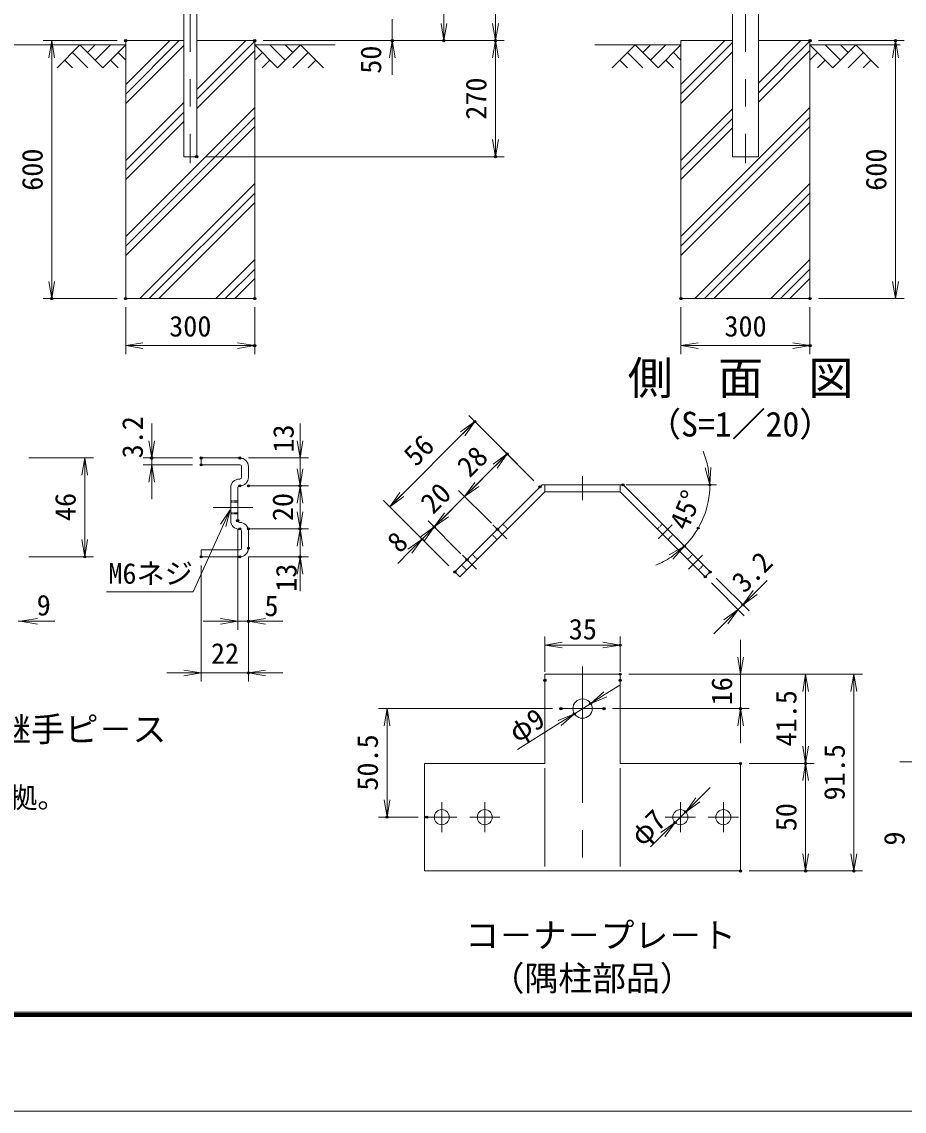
# Model space of a CAD drawing. Units: millimetres, scale not verified, with parts at other scales. Extents: x -4200 to 4200, y -2970 to 2970.
# Drawn here: x -1492 to 560, y -2970 to -436 of the extents above; entities that cross this region are included whole.
import ezdxf
from ezdxf.enums import TextEntityAlignment as Align

# ---------------------------------------------------------------- set-up
doc = ezdxf.new("R2010")
doc.units = ezdxf.units.MM
doc.header["$LTSCALE"] = 10
doc.header["$PDMODE"] = 32
doc.header["$PDSIZE"] = 5
doc.linetypes.add('USER1', pattern=[50.8, 31.75, -6.35, 6.35, -6.35])
doc.linetypes.add('USER2', pattern=[0.375, 0.25, -0.125])
for name, color, linetype, lineweight in [('0-0_D-STR1', 1, 'Continuous', 18), ('0-1_D-BMK', 2, 'USER1', 13), ('0-2_D-BGD', 7, 'Continuous', 18), ('0-3_D-STR4', 7, 'Continuous', 18), ('0-4_D-DCR-HCH', 7, 'Continuous', 13), ('0-5_D-STR3', 3, 'Continuous', 13), ('0-6_D-STR-DIM', 7, 'Continuous', 13), ('0-7_0', 7, 'Continuous', 18), ('0-9_D-TTL-TXT', 7, 'Continuous', 18), ('0-A_D-STR-TXT', 7, 'Continuous', 13), ('0-B_D-TTL', 7, 'Continuous', 18)]:
    doc.layers.add(name, color=color, linetype=linetype, lineweight=lineweight)
doc.layers.add('0-8_Defpoints', color=253, linetype='Continuous')
doc.styles.add('ＭＳ ゴシック', font='')
doc.styles.get('ＭＳ ゴシック').set_extended_font_data('MS Gothic')

# ---------------------------------------------------------------- blocks, each defined once
blk = doc.blocks.new('_Open')
at = {"layer": '0-7_0'}
blk.add_line((-10, 1.667), (0, 0), dxfattribs=at)
blk.add_lwpolyline([(-10, -1.667), (0, 0), (-10, 0)], dxfattribs=at)

msp = doc.modelspace()

# ---------------------------------------------------------------- linework, layer by layer
at = {"layer": '0-0_D-STR1'}
for p, q in [((160.89, 1309.99), (160.89, -750.01)), ((220.89, -750.01), (220.89, 1309.99)), ((-1115.48, -284.21), (-1115.48, -750.01)), ((-1085.48, -750.01), (-1085.48, -284.21)), ((-1115.48, -750.01), (-1085.48, -750.01)), ((160.89, -750.01), (220.89, -750.01)), ((160.89, -750.01), (220.89, -750.01))]:
    msp.add_line(p, q, dxfattribs=at)
at = {"layer": '0-1_D-BMK'}
for p, q in [((-1100.48, 1334.99), (-1100.48, -765.01)), ((190.89, 1334.99), (190.89, -765.01)), ((-188.05, -1493.09), (-188.05, -1549.09)), ((-1975.69, -1565.65), (-1480.69, -1565.65)), ((-1047.48, -1565.65), (-955.16, -1565.65)), ((-363.94, -1638.69), (-396.47, -1606.16)), ((-12.16, -1638.69), (20.36, -1606.16)), ((-434.65, -1709.4), (-467.18, -1676.87)), ((58.55, -1709.4), (91.07, -1676.87)), ((-188.05, -1935.34), (-188.05, -2428.51)), ((-138.05, -2033.67), (-238.05, -2033.67)), ((-515.55, -2251.17), (-515.55, -2321.17)), ((-415.55, -2251.17), (-415.55, -2321.17)), ((39.45, -2251.17), (39.45, -2321.17)), ((139.45, -2251.17), (139.45, -2321.17)), ((-480.55, -2286.17), (-550.55, -2286.17)), ((-380.55, -2286.17), (-450.55, -2286.17)), ((4.45, -2286.17), (74.45, -2286.17)), ((104.45, -2286.17), (174.45, -2286.17))]:
    msp.add_line(p, q, dxfattribs=at)
at = {"layer": '0-2_D-BGD'}
for p, q in [((-1250.48, -490.01), (-2950.48, -490.01)), ((-950.48, -490.01), (-763.51, -490.01)), ((40.89, -490.01), (-159.11, -490.01)), ((340.89, -490.01), (550.89, -490.01))]:
    msp.add_line(p, q, dxfattribs=at)
at = {"layer": '0-3_D-STR4'}
for p, q in [((-1250.48, -480.01), (-1250.48, -1080.01)), ((-1115.48, -480.01), (-1250.48, -480.01)), ((-950.48, -480.01), (-1085.48, -480.01)), ((-950.48, -480.01), (-950.48, -1080.01)), ((40.89, -480.01), (40.89, -1080.01)), ((160.89, -480.01), (40.89, -480.01)), ((340.89, -480.01), (220.89, -480.01)), ((340.89, -480.01), (340.89, -1080.01)), ((-950.48, -1080.01), (-1250.48, -1080.01)), ((340.89, -1080.01), (40.89, -1080.01))]:
    msp.add_line(p, q, dxfattribs=at)
at = {"layer": '0-4_D-DCR-HCH'}
for p, q in [((-1250.48, -604.36), (-1126.13, -480.01)), ((-1250.48, -582.26), (-1148.22, -480.01)), ((-1085.48, -594.04), (-971.45, -480.01)), ((-1085.48, -616.14), (-950.48, -481.14)), ((40.89, -582.26), (143.14, -480.01)), ((220.89, -579.04), (319.92, -480.01)), ((220.89, -601.14), (340.89, -481.14)), ((-1356.9, -490.01), (-1410.11, -543.22)), ((-1356.9, -490.01), (-1303.69, -543.22)), ((-1339.16, -507.75), (-1321.43, -490.01)), ((-1321.43, -525.49), (-1285.95, -490.01)), ((-1303.69, -543.22), (-1250.48, -490.01)), ((-1250.48, -626.46), (-1115.48, -491.46)), ((-1085.48, -638.24), (-950.48, -503.24)), ((-897.26, -543.22), (-950.48, -490.01)), ((-879.53, -525.49), (-915, -490.01)), ((-844.05, -490.01), (-897.26, -543.22)), ((-861.7, -507.84), (-879.53, -490.01)), ((-844.05, -490.01), (-790.84, -543.22)), ((-65.53, -490.01), (-118.74, -543.22)), ((-65.53, -490.01), (-12.32, -543.22)), ((-47.8, -507.75), (-30.06, -490.01)), ((-30.06, -525.49), (5.42, -490.01)), ((-12.32, -543.22), (40.89, -490.01)), ((40.89, -604.36), (160.89, -484.36)), ((40.89, -626.46), (160.89, -506.46)), ((220.89, -623.24), (340.89, -503.24)), ((394.1, -543.22), (340.89, -490.01)), ((411.84, -525.49), (376.37, -490.01)), ((447.32, -490.01), (394.1, -543.22)), ((429.67, -507.84), (411.84, -490.01)), ((447.32, -490.01), (500.53, -543.22)), ((-1392.37, -525.49), (-1374.56, -543.22)), ((-1374.64, -507.75), (-1339, -543.22)), ((-1285.95, -525.49), (-1268.13, -543.22)), ((-1268.21, -507.75), (-1250.48, -525.41)), ((-932.74, -507.75), (-950.48, -525.41)), ((-915, -525.49), (-932.82, -543.22)), ((-826.31, -507.75), (-861.95, -543.22)), ((-808.58, -525.49), (-826.4, -543.22)), ((-101.01, -525.49), (-83.19, -543.22)), ((-83.27, -507.75), (-47.63, -543.22)), ((5.42, -525.49), (23.24, -543.22)), ((23.15, -507.75), (40.89, -525.41)), ((358.63, -507.75), (340.89, -525.41)), ((376.37, -525.49), (358.55, -543.22)), ((465.05, -507.75), (429.42, -543.22)), ((482.79, -525.49), (464.97, -543.22)), ((-1250.48, -759.04), (-1115.48, -624.04)), ((-1250.48, -935.82), (-950.48, -635.82)), ((-1250.48, -781.14), (-1115.48, -646.14)), ((-1250.48, -957.92), (-950.48, -657.92)), ((40.89, -935.82), (340.89, -635.82)), ((40.89, -759.04), (160.89, -639.04)), ((40.89, -957.92), (340.89, -657.92)), ((-1250.48, -803.24), (-1115.48, -668.24)), ((-1250.48, -980.01), (-950.48, -680.01)), ((40.89, -781.14), (160.89, -661.14)), ((40.89, -980.01), (340.89, -680.01)), ((40.89, -803.24), (160.89, -683.24)), ((-1217.89, -1080.01), (-950.48, -812.59)), ((-1195.8, -1080.01), (-950.48, -834.69)), ((73.47, -1080.01), (340.89, -812.59)), ((95.57, -1080.01), (340.89, -834.69)), ((-1173.7, -1080.01), (-950.48, -856.79)), ((117.67, -1080.01), (340.89, -856.79)), ((-1041.12, -1080.01), (-950.48, -989.37)), ((-1019.02, -1080.01), (-950.48, -1011.47)), ((250.25, -1080.01), (340.89, -989.37)), ((272.35, -1080.01), (340.89, -1011.47)), ((-996.92, -1080.01), (-950.48, -1033.57)), ((294.44, -1080.01), (340.89, -1033.57))]:
    msp.add_line(p, q, dxfattribs=at)
at = {"layer": '0-5_D-STR3'}
for p, q in [((-1075.11, -1450.65), (-1075.11, -1466.65)), ((-1075.11, -1450.65), (-985.11, -1450.65)), ((-1075.11, -1466.65), (-985.11, -1466.65)), ((-981.11, -1470.65), (-981.11, -1495.65)), ((-965.11, -1470.65), (-965.11, -1495.65)), ((-1006.11, -1519.65), (-1006.11, -1596.65)), ((-990.11, -1519.65), (-990.11, -1596.65)), ((-986.11, -1499.65), (-985.11, -1499.65)), ((-986.11, -1515.65), (-985.11, -1515.65)), ((-282.18, -1513.09), (-484.85, -1715.76)), ((-282.18, -1513.09), (-93.92, -1513.09)), ((-275.55, -1513.09), (-275.55, -1529.09)), ((-100.55, -1513.09), (-100.55, -1529.09)), ((-93.92, -1513.09), (108.75, -1715.76)), ((-275.55, -1529.09), (-473.54, -1727.08)), ((-275.55, -1529.09), (-100.55, -1529.09)), ((-100.55, -1529.09), (97.44, -1727.08)), ((-986.11, -1600.65), (-985.11, -1600.65)), ((-986.11, -1616.65), (-985.11, -1616.65)), ((-981.11, -1620.65), (-981.11, -1660.65)), ((-965.11, -1620.65), (-965.11, -1660.65)), ((-1075.11, -1664.65), (-985.11, -1664.65)), ((-1075.11, -1664.65), (-1075.11, -1680.65)), ((-1075.11, -1680.65), (-985.11, -1680.65)), ((-473.54, -1727.08), (-484.85, -1715.76)), ((97.44, -1727.08), (108.75, -1715.76)), ((-275.55, -1953.67), (-275.55, -2161.17)), ((-100.55, -1953.67), (-275.55, -1953.67)), ((-100.55, -1953.67), (-100.55, -2161.17)), ((-275.55, -2161.17), (-555.55, -2161.17)), ((-555.55, -2161.17), (-555.55, -2411.17)), ((-275.55, -2171.97), (-275.55, -2401.16)), ((-100.55, -2161.17), (179.45, -2161.17)), ((-100.55, -2171.97), (-100.55, -2401.16)), ((179.45, -2161.17), (179.45, -2411.17)), ((-100.55, -2411.17), (-555.55, -2411.17)), ((-275.55, -2411.17), (179.45, -2411.17))]:
    msp.add_line(p, q, dxfattribs=at)
at = {"layer": '0-5_D-STR3', "linetype": 'USER2'}
for p, q in [((-1006.11, -1550.65), (-990.11, -1550.65)), ((-1006.11, -1553.35), (-990.11, -1553.35)), ((-1006.11, -1577.94), (-990.11, -1577.94)), ((-1006.11, -1580.65), (-990.11, -1580.65)), ((-362.17, -1615.71), (-373.49, -1604.39)), ((-13.93, -1615.71), (-2.62, -1604.39)), ((-386.92, -1640.46), (-398.23, -1629.14)), ((10.82, -1640.46), (22.13, -1629.14)), ((-432.88, -1686.42), (-444.2, -1675.1)), ((56.78, -1686.42), (68.09, -1675.1)), ((-457.63, -1711.17), (-468.94, -1699.85)), ((81.53, -1711.17), (92.84, -1699.85))]:
    msp.add_line(p, q, dxfattribs=at)
at = {"layer": '0-5_D-STR3'}
for centre, radius in [((-188.05, -2033.67), 22.5), ((-515.55, -2286.17), 17.5), ((-415.55, -2286.17), 17.5), ((39.45, -2286.17), 17.5), ((139.45, -2286.17), 17.5)]:
    msp.add_circle(centre, radius, dxfattribs=at)
for centre, radius, start, end in [((-985.11, -1470.65), 20, 0, 90), ((-985.11, -1470.65), 4, 0, 90), ((-986.11, -1519.65), 20, 90, 180), ((-986.11, -1519.65), 4, 90, 180), ((-985.11, -1495.65), 4, 270, 0), ((-985.11, -1495.65), 20, 270, 0), ((-986.11, -1596.65), 20, 180, 270), ((-986.11, -1596.65), 4, 180, 270), ((-985.11, -1620.65), 20, 0, 90), ((-985.11, -1620.65), 4, 0, 90), ((-985.11, -1660.65), 4, 270, 0), ((-985.11, -1660.65), 20, 270, 0)]:
    msp.add_arc(centre, radius, start, end, dxfattribs=at)
at = {"layer": '0-6_D-STR-DIM'}
for p, q in [((-390.48, 1719.99), (-390.48, -480.01)), ((-510.48, 1329.99), (-510.48, -480.01)), ((-630.48, -430.01), (-630.48, -480.01)), ((-1270.48, -480.01), (-1442.6, -480.01)), ((-1422.6, -480.01), (-1422.6, -1080.01)), ((-930.48, -480.01), (-610.48, -480.01)), ((-930.48, -480.01), (-490.48, -480.01)), ((-930.48, -480.01), (-370.48, -480.01)), ((-930.48, -480.01), (-370.48, -480.01)), ((-390.48, -480.01), (-390.48, -750.01)), ((360.89, -480.01), (559.9, -480.01)), ((539.9, -1080.01), (539.9, -480.01)), ((-630.48, -520.01), (-630.48, -560.01)), ((-1065.48, -750.01), (-370.48, -750.01)), ((-1270.48, -1080.01), (-1442.6, -1080.01)), ((360.89, -1080.01), (559.9, -1080.01)), ((-1250.48, -1100.01), (-1250.48, -1209.43)), ((-950.48, -1100.01), (-950.48, -1209.43)), ((40.89, -1100.01), (40.89, -1209.43)), ((340.89, -1100.01), (340.89, -1209.43)), ((-1250.48, -1189.43), (-950.48, -1189.43)), ((40.89, -1189.43), (340.89, -1189.43)), ((-636.53, -1564.08), (-438.54, -1366.09)), ((-301.01, -1503.63), (-452.69, -1351.95)), ((-1190.11, -1410.65), (-1190.11, -1370.65)), ((-845.11, -1410.65), (-845.11, -1370.65)), ((-845.11, -1475.65), (-845.11, -1435.65)), ((-462.19, -1540.44), (-363.19, -1441.44)), ((-301.01, -1503.63), (-377.34, -1427.3)), ((-1475.69, -1450.65), (-1325.69, -1450.65)), ((-1345.69, -1450.65), (-1345.69, -1680.65)), ((-1095.11, -1450.65), (-1210.11, -1450.65)), ((-1095.11, -1466.65), (-1210.11, -1466.65)), ((-1190.11, -1466.65), (-1190.11, -1450.65)), ((-965.11, -1450.65), (-825.11, -1450.65)), ((-845.11, -1450.65), (-845.11, -1515.65)), ((-433.91, -1512.15), (-405.62, -1483.87)), ((-1190.11, -1506.65), (-1190.11, -1546.65)), ((-965.11, -1515.65), (-825.11, -1515.65)), ((-945.11, -1515.65), (-825.11, -1515.65)), ((-845.11, -1515.65), (-845.11, -1615.65)), ((-86.57, -1513.09), (123.62, -1513.09)), ((-845.11, -1575.65), (-845.11, -1535.65)), ((-462.19, -1540.44), (-532.9, -1611.15)), ((-400, -1602.63), (-476.33, -1526.3)), ((-400, -1602.63), (-476.33, -1526.3)), ((-845.11, -1555.65), (-845.11, -1595.65)), ((-499, -1701.62), (-650.68, -1549.94)), ((-504.62, -1582.86), (-476.33, -1554.58)), ((-990.11, -1616.65), (-990.11, -1850.65)), ((-965.11, -1615.65), (-825.11, -1615.65)), ((-945.11, -1615.65), (-825.11, -1615.65)), ((-845.11, -1615.65), (-845.11, -1680.65)), ((-532.9, -1611.15), (-561.18, -1639.43)), ((-470.71, -1673.34), (-547.04, -1597.01)), ((-470.71, -1673.34), (-547.04, -1597.01)), ((-561.18, -1639.43), (-589.47, -1667.72)), ((-499, -1701.62), (-575.33, -1625.29)), ((-845.11, -1655.65), (-845.11, -1695.65)), ((-589.47, -1667.72), (-617.75, -1696)), ((-1475.69, -1680.65), (-1325.69, -1680.65)), ((-965.11, -1680.65), (-825.11, -1680.65)), ((-965.11, -1680.65), (-965.11, -1850.65)), ((-965.11, -1680.65), (-965.11, -1970.65)), ((-1075.11, -1700.65), (-1075.11, -1970.65)), ((-845.11, -1720.65), (-845.11, -1760.65)), ((111.58, -1741.22), (187.99, -1817.63)), ((122.89, -1729.9), (199.3, -1806.31)), ((213.45, -1763.89), (241.73, -1735.6)), ((173.85, -1803.49), (185.16, -1792.17)), ((-1500.69, -1830.65), (-1460.69, -1830.65)), ((-1455.69, -1830.65), (-1415.69, -1830.65)), ((-1030.11, -1830.65), (-1070.11, -1830.65)), ((-990.11, -1830.65), (-965.11, -1830.65)), ((-925.11, -1830.65), (-885.11, -1830.65)), ((145.56, -1831.77), (117.28, -1860.05)), ((-275.55, -1948.02), (-275.55, -1865.99)), ((-100.55, -1948.02), (-100.55, -1865.99)), ((179.45, -1913.67), (179.45, -1873.67)), ((-275.55, -1885.99), (-100.55, -1885.99)), ((-1115.11, -1950.65), (-1155.11, -1950.65)), ((-1075.11, -1950.65), (-965.11, -1950.65)), ((-925.11, -1950.65), (-885.11, -1950.65)), ((-80.55, -1953.67), (350.73, -1953.67)), ((-80.55, -1953.67), (199.45, -1953.67)), ((-80.55, -1953.67), (463, -1953.67)), ((179.45, -1953.67), (179.45, -2033.67)), ((330.73, -1953.67), (330.73, -2161.17)), ((443, -1953.67), (443, -2411.17)), ((-135.19, -2000.33), (-101.36, -1978.99)), ((-207.08, -2045.68), (-169.02, -2021.67)), ((-258.05, -2033.67), (-662.8, -2033.67)), ((-642.8, -2033.67), (-642.8, -2286.17)), ((-118.05, -2033.67), (199.45, -2033.67)), ((-338.94, -2128.86), (-240.91, -2067.02)), ((179.45, -2073.67), (179.45, -2113.67)), ((199.45, -2161.17), (350.73, -2161.17)), ((199.45, -2161.17), (350.73, -2161.17)), ((330.73, -2161.17), (330.73, -2411.17)), ((590.15, -2157.69), (550.15, -2157.69)), ((80.23, -2245.64), (108.6, -2217.44)), ((51.86, -2273.84), (27.04, -2298.51)), ((-570.55, -2286.17), (-662.8, -2286.17)), ((-1.33, -2326.71), (-29.7, -2354.91)), ((199.45, -2411.17), (350.73, -2411.17)), ((199.45, -2411.17), (463, -2411.17))]:
    msp.add_line(p, q, dxfattribs=at)
for start, end in [(11.37381, 22.74762), (315, 0), (292.25238, 303.62619)]:
    msp.add_arc((-93.92, -1513.09), 201.83, start, end, dxfattribs=at)
at = {"layer": '0-8_Defpoints'}
for p in [(-1250.48, -480.01), (-950.48, -480.01), (-630.48, -480.01), (-510.48, -480.01), (-390.48, -480.01), (340.89, -480.01), (539.9, -480.01), (-1085.48, -750.01), (-390.48, -750.01), (-1422.6, -1080.01), (-1250.48, -1080.01), (-1250.48, -1080.01), (-950.48, -1080.01), (40.89, -1080.01), (340.89, -1080.01), (340.89, -1080.01), (-950.48, -1189.43), (340.89, -1189.43), (-438.54, -1366.09), (-363.19, -1441.44), (-1190.11, -1450.65), (-1075.11, -1450.65), (-1075.11, -1466.65), (-985.11, -1450.65), (-985.11, -1515.65), (-965.11, -1515.65), (-845.11, -1515.65), (-286.86, -1517.77), (-286.86, -1517.77), (-93.92, -1513.09), (107.91, -1513.09), (-990.11, -1596.65), (-985.11, -1615.65), (-965.11, -1615.65), (-845.11, -1615.65), (-532.9, -1611.15), (-385.86, -1616.77), (-385.86, -1616.77), (80.87, -1614), (-561.18, -1639.43), (-965.11, -1660.65), (48.79, -1655.8), (-1345.69, -1680.65), (-1075.11, -1680.65), (-985.11, -1680.65), (-845.11, -1680.65), (-456.57, -1687.48), (-456.57, -1687.48), (-484.85, -1715.76), (-484.85, -1715.76), (108.75, -1715.76), (97.44, -1727.08), (185.16, -1792.17), (-965.11, -1830.65), (-100.55, -1885.99), (-965.11, -1950.65), (-275.55, -1968.02), (-100.55, -1953.67), (-100.55, -1953.67), (-100.55, -1968.02), (-169.02, -2021.67), (-238.05, -2033.67), (-207.08, -2045.68), (-138.05, -2033.67), (179.45, -2033.67), (179.45, -2161.17), (330.73, -2161.17), (51.86, -2273.84), (-642.8, -2286.17), (-550.55, -2286.17), (27.04, -2298.51), (179.45, -2411.17), (179.45, -2411.17), (330.73, -2411.17), (443, -2411.17)]:
    msp.add_point(p, dxfattribs=at)
at = {"layer": '0-A_D-STR-TXT'}
msp.add_lwpolyline([(-1295.33, -1761.7), (-1093.47, -1761.7), (-1008.03, -1572.94)], dxfattribs=at)
at = {"layer": '0-B_D-TTL'}
for points in [[(-4199.76, -2970.01), (4200.24, -2970.01), (4200.24, 2969.99), (-4199.76, 2969.99)], [(-3929.76, 2749.99), (3930.24, 2749.99), (3930.24, -2750.01), (-3929.76, -2750.01)], [(-3927.26, 2747.49), (3927.74, 2747.49), (3927.74, -2747.51), (-3927.26, -2747.51)], [(-3924.76, 2744.99), (3925.24, 2744.99), (3925.24, -2745.01), (-3924.76, -2745.01)], [(-3922.26, 2742.49), (3922.74, 2742.49), (3922.74, -2742.51), (-3922.26, -2742.51)], [(-3919.76, 2739.99), (3920.24, 2739.99), (3920.24, -2740.01), (-3919.76, -2740.01)]]:
    msp.add_lwpolyline(points, close=True, dxfattribs=at)

# ---------------------------------------------------------------- block references
at = {"layer": '0-6_D-STR-DIM', "xscale": 4, "yscale": 4}
for p, rotation in [((-510.48, -480.01), 270), ((-390.48, -480.01), 270), ((-1422.6, -480.01), 90), ((-630.48, -480.01), 90), ((-390.48, -480.01), 90), ((539.9, -480.01), 90), ((-390.48, -750.01), 270), ((-1422.6, -1080.01), 270), ((539.9, -1080.01), 270), ((-1250.48, -1189.43), 180), ((40.89, -1189.43), 180), ((-438.54, -1366.09), 45), ((-1190.11, -1450.65), 270), ((-845.11, -1450.65), 270), ((-363.19, -1441.44), 45), ((-1345.69, -1450.65), 90), ((-1190.11, -1466.65), 90), ((-845.11, -1515.65), 270), ((107.91, -1513.09), 275.6869), ((-845.11, -1515.65), 90), ((-462.19, -1540.44), 225), ((-462.19, -1540.44), 225), ((-636.53, -1564.08), 225), ((-845.11, -1615.65), 270), ((-532.9, -1611.15), 225), ((-845.11, -1615.65), 90), ((-532.9, -1611.15), 45), ((-1345.69, -1680.65), 270), ((-561.18, -1639.43), 45), ((48.79, -1655.8), 39.3131), ((-845.11, -1680.65), 90), ((185.16, -1792.17), 225), ((173.85, -1803.49), 45), ((-1495.69, -1830.65), 180), ((-965.11, -1830.65), 180), ((-275.55, -1885.99), 180), ((179.45, -1953.67), 270), ((-965.11, -1950.65), 180), ((330.73, -1953.67), 90), ((443, -1953.67), 90), ((-169.02, -2021.67), 212.24477), ((-642.8, -2033.67), 90), ((-207.08, -2045.68), 32.24477), ((179.45, -2033.67), 90), ((330.73, -2161.17), 270), ((330.73, -2161.17), 90), ((-642.8, -2286.17), 270), ((51.86, -2273.84), 224.8284), ((27.04, -2298.51), 44.8284), ((330.73, -2411.17), 270), ((443, -2411.17), 270)]:
    msp.add_blockref('_Open', p, dxfattribs=dict(at, rotation=rotation))
for p in [(-950.48, -1189.43), (340.89, -1189.43), (-990.11, -1830.65), (-100.55, -1885.99), (-1075.11, -1950.65)]:
    msp.add_blockref('_Open', p, dxfattribs=at)
at = {"layer": '0-A_D-STR-TXT', "xscale": 4, "yscale": 4, "rotation": 65.64729}
msp.add_blockref('_Open', (-1007.21, -1571.12), dxfattribs=at)

# ---------------------------------------------------------------- texts
at = {"layer": '0-6_D-STR-DIM', "style": 'ＭＳ ゴシック'}
for s, rotation, p in [('50', 90, (-641.87, -557.09)), ('270', 90, (-397.22, -664.02)), ('600', 90, (-1429.35, -829.28)), ('600', 90, (533.16, -829.28)), ('3.2', 90, (-1196.26, -1451.73)), ('13', 90, (-845.34, -1438.32)), ('56', 45, (-565.03, -1483.03)), ('28', 45, (-440.36, -1509.06)), ('20', 45, (-525.48, -1594.18)), ('46', 90, (-1352.44, -1597.39)), ('20', 90, (-846.79, -1597.55)), ('45°', 67.5, (69.74, -1627.74)), ('8', 45, (-603.23, -1684.79)), ('3.2', 45, (198.43, -1777.46)), ('13', 90, (-838.78, -1761.97)), ('16', 90, (174.23, -2025.83)), ('41.5', 90, (323.98, -2121.54)), ('φ9', 32.245, (-332.59, -2126.33)), ('50.5', 90, (-649.55, -2224.42)), ('91.5', 90, (436.26, -2247.17)), ('φ7', 44.828, (-38.25, -2366.49)), ('50', 90, (323.98, -2318.8)), ('9', 90, (575.49, -2352.16))]:
    msp.add_text(s, height=48.09, rotation=rotation, dxfattribs=at).set_placement(p, align=Align.BOTTOM_LEFT)
for s, p in [('300', (-1149.36, -1182.68)), ('300', (142, -1182.68)), ('9', (-1457.52, -1831.51)), ('5', (-927.85, -1833.02)), ('35', (-220.04, -1887.24)), ('22', (-1052.34, -1943.9))]:
    msp.add_text(s, height=48.09, dxfattribs=at).set_placement(p, align=Align.BOTTOM_LEFT)
at = {"layer": '0-9_D-TTL-TXT', "style": 'ＭＳ ゴシック'}
for s, height, p in [('側\u3000面\u3000図', 76.98, (-83, -1326.24)), ('（S=1／20）', 57.7, (-37.51, -1418.22)), ('継手ピ－ス', 57.7, (-1549.64, -2127.76)), ('（設計条件）風荷重：昭和57年改正 建築基準法・同施行令に基づく風圧力に準拠。', 48.09, (-3849.76, -2279.26)), ('コ－ナ－プレ－ト', 57.7, (-460.84, -2607.01)), ('（隅柱部品）', 57.7, (-401.88, -2707.01))]:
    msp.add_text(s, height=height, dxfattribs=at).set_placement(p, align=Align.BOTTOM_LEFT)
at = {"layer": '0-A_D-STR-TXT', "style": 'ＭＳ ゴシック'}
msp.add_text('M6ネジ', height=48.09, dxfattribs=at).set_placement((-1290.85, -1757.74), align=Align.BOTTOM_LEFT)

doc.saveas('drawing.dxf')
